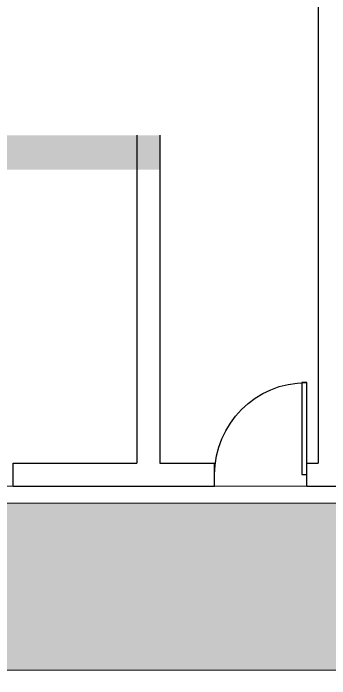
# Model space of a CAD drawing. Header units: centimetres. Extents: x 8510 to 16419, y -974 to 2536.
# Drawn here: x 12316 to 12591, y 737 to 1316 of the extents above; entities that cross this region are included whole.
import ezdxf

# ---------------------------------------------------------------- set-up
doc = ezdxf.new("R2010")
doc.units = ezdxf.units.CM
doc.layers.add('图层1', color=8, linetype='Continuous', lineweight=5)
doc.layers.add('楼梯', color=6, linetype='Continuous')
doc.layers.add('轴线', color=1, linetype='Continuous')

# ---------------------------------------------------------------- blocks, each defined once
blk = doc.blocks.new('1')
at = {"layer": '楼梯'}
blk.add_lwpolyline([(3442.8, 18714.9), (2692.8, 18714.9), (2692.8, 18754.9), (3442.8, 18754.9)], close=True, dxfattribs=at)
blk.add_arc((3442.8, 18714.9), 750, 90, 180, dxfattribs=at)

msp = doc.modelspace()

# ---------------------------------------------------------------- hatches: boundary and pattern name
at = {"layer": '图层1'}
h = msp.add_hatch(dxfattribs=at)
h.set_pattern_fill('CROSS', scale=3.5, style=0)
h.set_pattern_definition([(0, (-25330.528, 679.627), (22.225, 22.225), [11.1125, -33.3375]), (90, (-25324.972, 674.07), (-22.225, 22.225), [11.1125, -33.3375])])
h.paths.add_polyline_path([(9245.58, 889.63), (14235.58, 889.63), (14235.58, 744.63), (9245.58, 744.63)])

# ---------------------------------------------------------------- linework, layer by layer
at = {"layer": '图层1', "color": 7}
for points in [[(9230.58, 904.63), (14250.58, 904.63), (14250.58, 729.63), (9230.58, 729.63)], [(9245.58, 889.63), (14235.58, 889.63), (14235.58, 744.63), (9245.58, 744.63)]]:
    msp.add_lwpolyline(points, close=True, dxfattribs=at)
at = {"layer": '轴线', "color": 7}
for p, q in [((12580.58, 1334.63), (12580.58, 924.63)), ((12580.58, 1334.63), (12580.58, 924.63)), ((12423.08, 1209.63), (12423.08, 924.63)), ((12443.08, 1209.63), (12443.08, 924.63)), ((12315.58, 904.63), (12315.58, 924.63)), ((12315.58, 924.63), (12423.08, 924.63)), ((12443.08, 924.63), (12490.58, 924.63)), ((12490.58, 904.63), (12490.58, 924.63)), ((12570.58, 904.63), (12570.58, 924.63)), ((12570.58, 924.63), (12580.58, 924.63)), ((12315.58, 904.63), (12490.58, 904.63)), ((12570.58, 904.63), (12656.58, 904.63))]:
    msp.add_line(p, q, dxfattribs=at)
msp.add_solid([(12443.08, 1209.63), (11938.08, 1209.63), (12443.08, 1179.63), (11938.08, 1179.63)], dxfattribs=at)

# ---------------------------------------------------------------- block references
at = {"layer": '楼梯', "color": 7, "xscale": -0.1066666666651145, "yscale": 0.1066666666651145, "zscale": 0.1066666666666667, "rotation": 90}
msp.add_blockref('1', (14566.83, 1281.85), dxfattribs=at)

doc.saveas('drawing.dxf')
